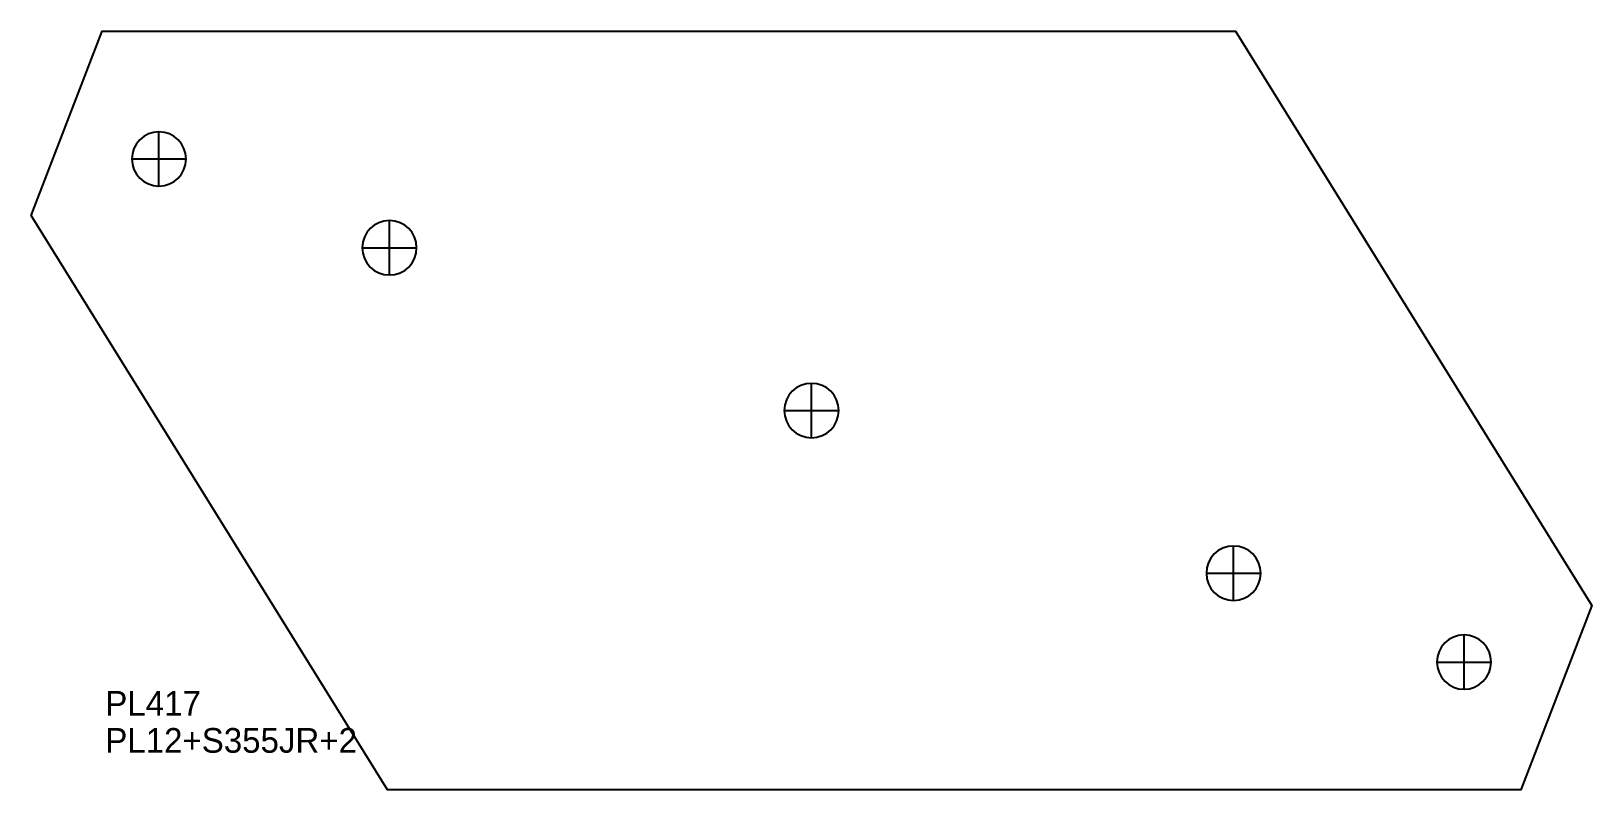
# Model space of a CAD drawing. Extents: x 0 to 632, y 0 to 307.
import ezdxf

# ---------------------------------------------------------------- set-up
doc = ezdxf.new("R2010")
doc.units = 0
for name, color, linetype in [('22', 7, 'CONTINUOUS'), ('CUT', 7, 'CONTINUOUS'), ('SCRIBE', 3, 'CONTINUOUS'), ('TEXT', 7, 'CONTINUOUS')]:
    doc.layers.add(name, color=color, linetype=linetype)

msp = doc.modelspace()

# ---------------------------------------------------------------- linework, layer by layer
at = {"layer": '22', "color": 7, "linetype": 'CONTINUOUS'}
for p, q in [((51.71, 244.39), (51.71, 266.39)), ((40.71, 255.39), (62.71, 255.39)), ((145.02, 208.42), (145.02, 230.42)), ((134.02, 219.42), (156.02, 219.42)), ((315.85, 142.55), (315.85, 164.55)), ((304.85, 153.55), (326.85, 153.55)), ((486.68, 76.69), (486.68, 98.69)), ((475.68, 87.69), (497.68, 87.69)), ((579.99, 40.71), (579.99, 62.71)), ((568.99, 51.71), (590.99, 51.71))]:
    msp.add_line(p, q, dxfattribs=at)
for points in [[(51.71, 266.39, 1), (51.71, 244.39, 1)], [(145.02, 230.42, 1), (145.02, 208.42, 1)], [(315.85, 164.55, 1), (315.85, 142.55, 1)], [(486.68, 98.69, 1), (486.68, 76.69, 1)], [(579.99, 62.71, 1), (579.99, 40.71, 1)]]:
    msp.add_lwpolyline(points, format="xyb", close=True, dxfattribs=at)
at = {"layer": 'CUT', "color": 7, "linetype": 'CONTINUOUS'}
msp.add_lwpolyline([(0, 232.46), (28.78, 307.11), (487.48, 307.11), (631.7, 74.64), (602.92, 0), (144.22, 0)], close=True, dxfattribs=at)

# ---------------------------------------------------------------- texts
at = {"layer": 'SCRIBE', "color": 3}
msp.add_text('PL417', height=10, dxfattribs=at).set_placement((30, 30))
at = {"layer": 'TEXT', "color": 7}
msp.add_text('PL12+S355JR+2', height=10, dxfattribs=at).set_placement((30, 15))

doc.saveas('drawing.dxf')
